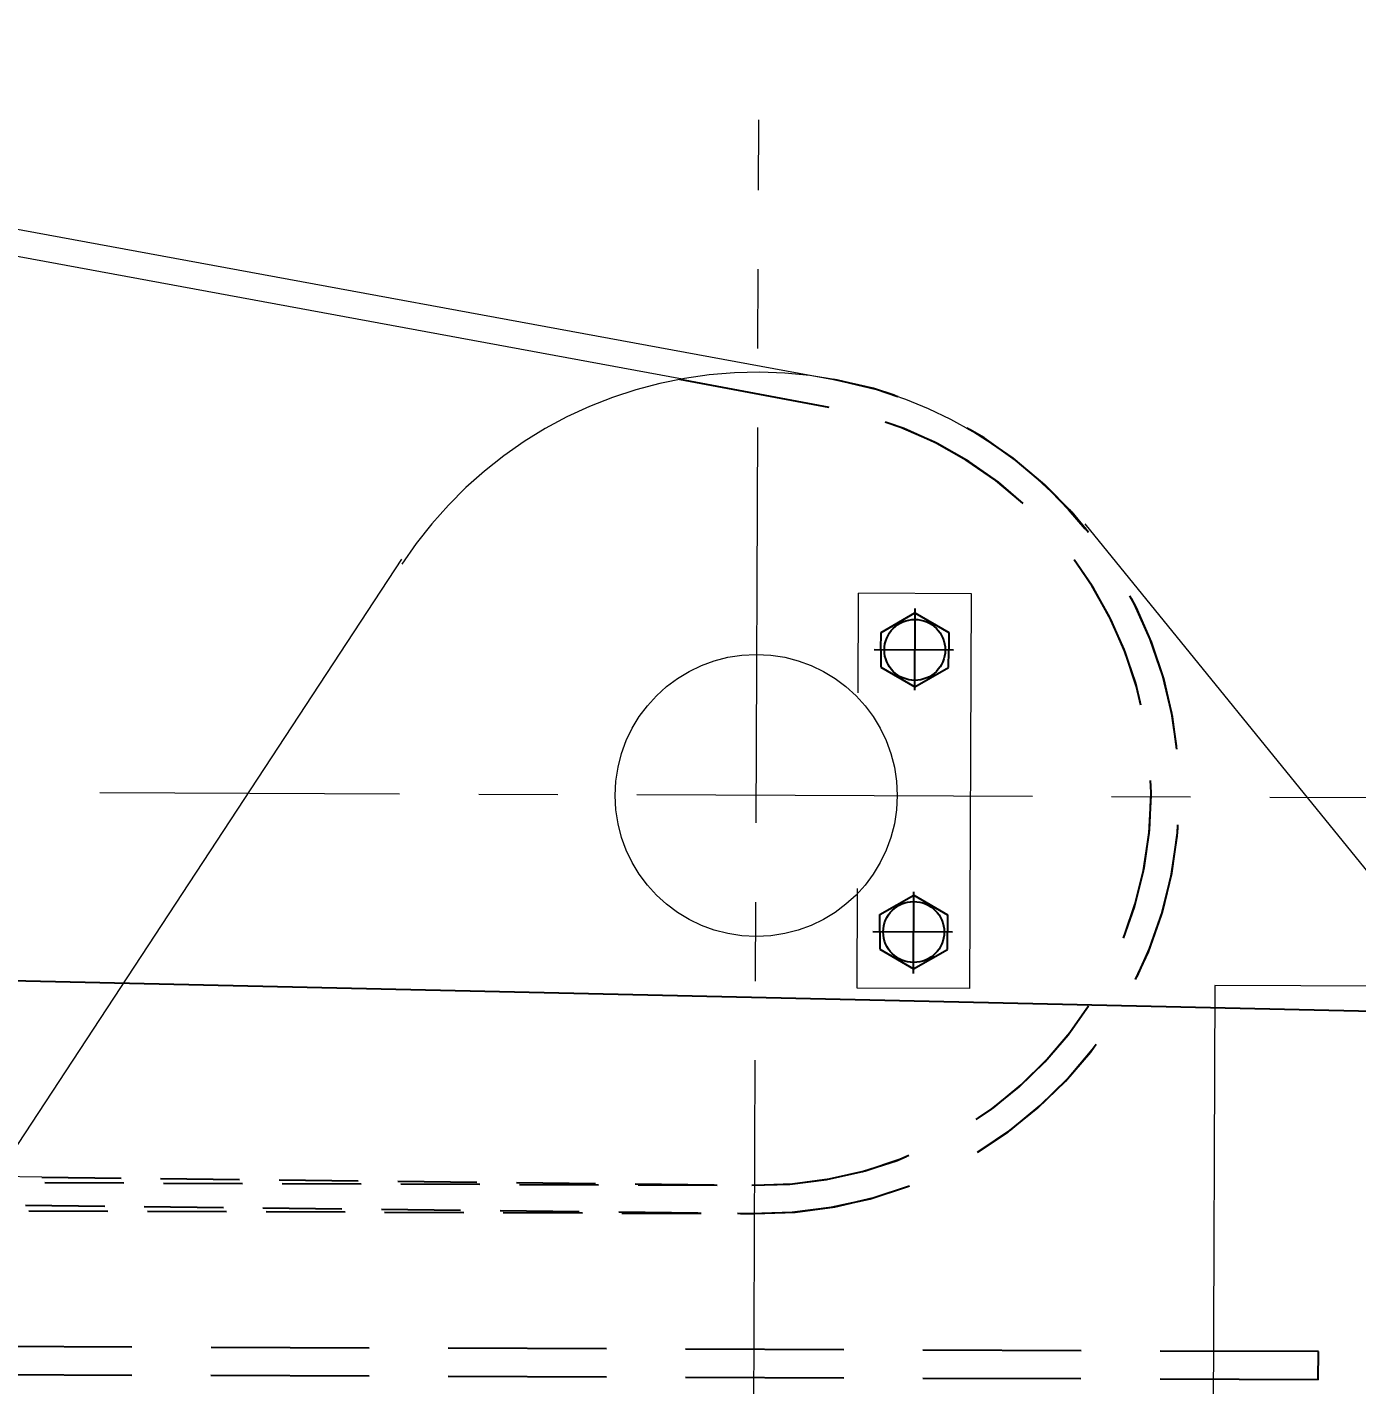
# Model space of a CAD drawing. Header units: millimetres. Extents: x -4 to 3776, y -4 to 4079.
# Drawn here: x 663.314 to 667.516, y 543.134 to 547.425 of the extents above; entities that cross this region are included whole.
import ezdxf
from ezdxf import colors
from ezdxf.entities.mleader import LeaderData, LeaderLine
from ezdxf.math import Vec2, Vec3

# ---------------------------------------------------------------- set-up
doc = ezdxf.new("R2010")
doc.units = ezdxf.units.MM
for name, pattern in [('ACAD_ISO04W100', [30, 24, -3, 0, -3]), ('CENTER', [2, 1.25, -0.25, 0.25, -0.25]), ('DASHED', [0.75, 0.5, -0.25])]:
    doc.linetypes.add(name, pattern=pattern)
for name, color, linetype in [('1轮廓实线层', 7, 'Continuous'), ('4虚线层', 6, 'DASHED'), ('BK_kedu', 255, 'Continuous')]:
    doc.layers.add(name, color=color, linetype=linetype)
doc.layers.add('3中心线层', color=2, linetype='CENTER', lineweight=13)
doc.layers.add('刻度', color=3, linetype='ACAD_ISO04W100', lineweight=13)
doc.styles.get("Standard").update_dxf_attribs({"font": 'arial.ttf'})

# ---------------------------------------------------------------- blocks, each defined once
blk = doc.blocks.new('xiang zuo qi zhong ji')
at = {"color": 7, "ltscale": 0.5}
for p, q in [((-19.0723, 35.9038), (2.8243, 31.8708)), ((-19.0796, 35.8144), (2.3359, 31.875))]:
    blk.add_line(p, q, dxfattribs=at)
at = {"color": 3}
for p, q in [((8.2717, 25.675), (3.6079, 31.4159)), ((2.8909, 30.8822), (2.8921, 31.1969)), ((3.2487, 31.1955), (2.8921, 31.1969)), ((3.244, 29.9472), (3.2487, 31.1955)), ((2.8873, 29.9486), (2.8885, 30.2634)), ((3.244, 29.9472), (2.8873, 29.9486))]:
    blk.add_line(p, q, dxfattribs=at)
at = {"color": 3, "ltscale": 0.5}
for p, q in [((-0.1843, 28.8172), (1.4484, 31.3046)), ((4.0175, 29.9569), (3.9992, 25.142)), ((7.4058, 29.9439), (4.0175, 29.9569))]:
    blk.add_line(p, q, dxfattribs=at)
at = {"color": 7}
blk.add_line((0.3107, 29.3514), (-44.8503, 29.867), dxfattribs=at)
at = {"color": 3}
blk.add_circle((2.5686, 30.5579), 0.4458, dxfattribs=at)
blk.add_arc((2.5686, 30.5579), 1.3375, 39.011, 146.8869, dxfattribs=at)
at = {"layer": '1轮廓实线层', "color": 3, "lineweight": 25}
for p, q in [((2.9629, 31.0733), (3.0701, 31.1346)), ((3.0701, 31.1346), (3.1769, 31.0724)), ((2.9627, 31.0183), (2.9629, 31.0733)), ((3.1769, 31.0724), (3.1767, 31.0175)), ((2.9627, 31.0183), (2.9625, 30.9634)), ((3.1765, 30.9625), (3.1767, 31.0175)), ((2.9625, 30.9634), (3.0693, 30.9012)), ((3.0693, 30.9012), (3.1765, 30.9625)), ((2.9595, 30.1816), (3.0667, 30.2429)), ((3.0667, 30.2429), (3.1735, 30.1808)), ((2.9593, 30.1267), (2.9595, 30.1816)), ((3.1735, 30.1808), (3.1733, 30.1258)), ((2.9593, 30.1267), (2.9591, 30.0717)), ((3.1731, 30.0709), (3.1733, 30.1258)), ((2.9591, 30.0717), (3.0659, 30.0096)), ((3.0659, 30.0096), (3.1731, 30.0709))]:
    blk.add_line(p, q, dxfattribs=at)
for centre in [(3.0697, 31.0179), (3.0663, 30.1263)]:
    blk.add_circle(centre, 0.0963, dxfattribs=at)
at = {"layer": '3中心线层', "color": 4}
for p, q in [((2.5607, 28.4709), (2.5768, 32.6931)), ((5.4414, 30.547), (0.4935, 30.5658))]:
    blk.add_line(p, q, dxfattribs=at)
at = {"layer": '3中心线层', "color": 3, "lineweight": 25}
for p, q in [((3.0702, 31.1486), (3.0692, 30.8905)), ((3.1921, 31.0174), (2.9408, 31.0184)), ((3.0658, 29.9956), (3.0668, 30.2537)), ((3.1887, 30.1258), (2.9374, 30.1267))]:
    blk.add_line(p, q, dxfattribs=at)
at = {"layer": '4虚线层', "color": 3}
for p, q in [((2.3258, 31.8732), (2.7978, 31.785)), ((4.3452, 28.7999), (-0.1843, 28.8172)), ((4.3449, 28.7108), (4.3452, 28.7999)), ((4.3449, 28.7108), (-0.1847, 28.728))]:
    blk.add_line(p, q, dxfattribs=at)
at = {"layer": '4虚线层', "color": 7, "ltscale": 0.5}
for p, q in [((0.3107, 29.3514), (2.5547, 29.3257)), ((0.2592, 29.2628), (2.5537, 29.2366))]:
    blk.add_line(p, q, dxfattribs=at)
at = {"layer": '4虚线层', "color": 3, "ltscale": 0.5}
for p, q in [((0.3198, 29.3342), (2.5639, 29.3257)), ((0.269, 29.2453), (2.5636, 29.2365))]:
    blk.add_line(p, q, dxfattribs=at)
at = {"layer": '4虚线层', "color": 7}
for radius, start, end in [(1.3288, 268.971, 79.2977), (1.2396, 268.9441, 79.32)]:
    blk.add_arc((2.5775, 30.5651), radius, start, end, dxfattribs=at)
at = {"layer": '4虚线层', "color": 3}
for radius, start, end in [(1.3288, 269.4066, 79.7333), (1.2396, 269.3797, 79.7556)]:
    blk.add_arc((2.5773, 30.5652), radius, start, end, dxfattribs=at)

msp = doc.modelspace()

# ---------------------------------------------------------------- linework, layer by layer
at = {"color": 4, "lineweight": 25}
msp.add_line((303.4468, 552.5103), (696.2784, 543.6695), dxfattribs=at)

# ---------------------------------------------------------------- block references
at = {"layer": '刻度', "color": 4, "lineweight": 25}
msp.add_blockref('xiang zuo qi zhong ji', (663.0495, 514.4393), dxfattribs=at)

# ---------------------------------------------------------------- leaders
at = {"layer": 'BK_kedu'}
ml = msp.add_multileader_mtext('Standard', dxfattribs=at)
ml.set_content('', color=256)
ml.set_leader_properties()
ml.build(insert=Vec2(0, 0))
ml.multileader.update_dxf_attribs({"text_right_attachment_type": 6, "dogleg_length": 0.36, "arrow_head_size": 0.18})
ctx = ml.context
ctx.base_point, ctx.char_height, ctx.arrow_head_size, ctx.landing_gap_size, ctx.plane_origin = Vec3(3775.9986, 4079.3284), 0.18, 0.18, 0.09, Vec3(3774.6386, 4079.3284)
ctx.right_attachment = 6
notes = []
notes.append((ctx, [(0, (0, 0, 0), (0, 0), (1, 0), 1, [])]))
ctx.mtext.insert, ctx.mtext.flow_direction = Vec3(3776.0886, 4079.4184), 5
for ctx, leaders in notes:
    for number, flags, end, landing, length, lines in leaders:
        leader = LeaderData()
        leader.index, (leader.has_last_leader_line, leader.has_dogleg_vector, leader.attachment_direction) = number, flags
        leader.last_leader_point, leader.dogleg_vector, leader.dogleg_length = Vec3(end), Vec3(landing), length
        for number, points, colour, breaks in lines:
            line = LeaderLine()
            line.index, line.vertices, line.color, line.breaks = number, Vec3.list(points), colors.encode_raw_color(colour), breaks
            leader.lines.append(line)
        ctx.leaders.append(leader)

doc.saveas('drawing.dxf')
